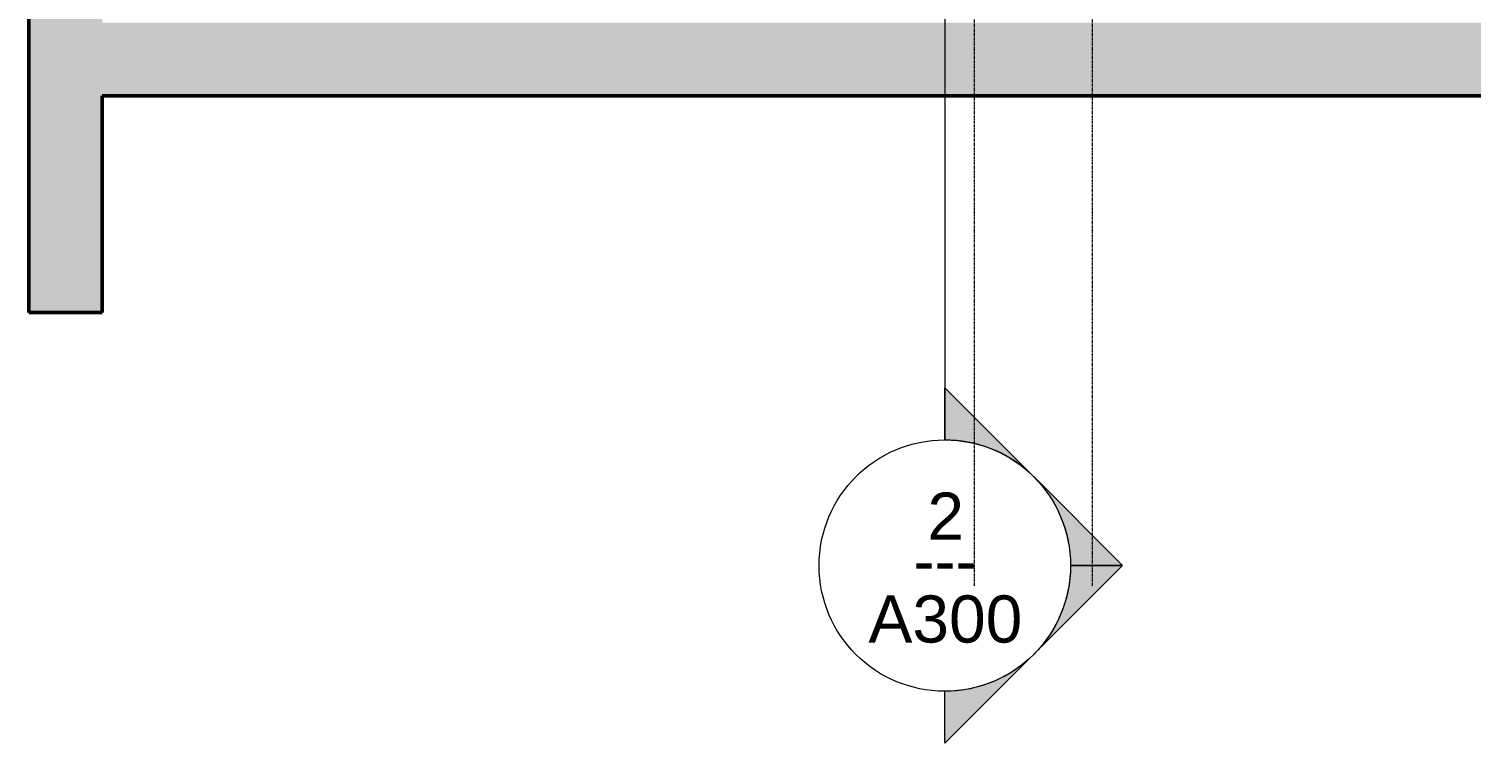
# Model space of a CAD drawing. Header units: inches. Extents: x 12491 to 15223, y 922 to 3433.
# Drawn here: x 13703 to 13978.3, y 1819.9 to 1956.3 of the extents above; entities that cross this region are included whole.
import ezdxf

# ---------------------------------------------------------------- set-up
doc = ezdxf.new("R2010")
doc.units = ezdxf.units.IN
doc.header["$MEASUREMENT"] = 0
doc.linetypes.add('Grid Line 1_2_', pattern=[0.875, 0.5, -0.125, 0.125, -0.125])
for name, color, linetype, lineweight in [('A-WALL-2', 113, 'Continuous', 50), ('G-ANNO-SYMB', 111, 'Continuous', 9), ('S-GRID-1', 1, 'Grid Line 1_2_', 9)]:
    doc.layers.add(name, color=color, linetype=linetype, lineweight=lineweight)
doc.layers.add('A-WALL-PATT-3', color=135, linetype='Continuous', lineweight=13, transparency=0.4)
doc.styles.add('Arial_1', font='arial.ttf', dxfattribs={"height": 9})
doc.styles.add('Century Gothic_1', font='ufonts.com_century-gothic.ttf', dxfattribs={"height": 9})

# ---------------------------------------------------------------- blocks, each defined once
blk = doc.blocks.new('Section - Section Head - Filled-22785-DEMO _ NEW PLAN SUPERIMPOSED - 1ST FLOOR')
at = {"layer": 'G-ANNO-SYMB'}
h = blk.add_hatch(color=256, dxfattribs=at)
edge = h.paths.add_edge_path(flags=0)
edge.add_line((-0.4268, 0.1768), (-0.25, 0.3536))
edge.add_line((-0.25, 0.3536), (-0.25, 0.25))
edge.add_arc((-0.25, 0), 0.25, 90, 135)
h = blk.add_hatch(color=256, dxfattribs=at)
edge = h.paths.add_edge_path(flags=0)
edge.add_arc((-0.25, 0), 0.25, 45, 90)
edge.add_line((-0.25, 0.25), (-0.25, 0.3536))
edge.add_line((-0.25, 0.3536), (-0.0732, 0.1768))
h = blk.add_hatch(color=256, dxfattribs=at)
edge = h.paths.add_edge_path(flags=0)
edge.add_arc((-0.25, 0), 0.2503, 137.9216, 180)
edge.add_line((-0.5003, 0), (-0.6036, 0))
edge.add_line((-0.6036, 0), (-0.4358, 0.1678))
h = blk.add_hatch(color=256, dxfattribs=at)
edge = h.paths.add_edge_path(flags=0)
edge.add_line((-0.0642, 0.1678), (0.1036, 0))
edge.add_line((0.1036, 0), (0.0003, 0))
edge.add_arc((-0.25, 0), 0.2503, 0, 42.0784)
for p, q in [((-0.25, 0.3536), (-0.4268, 0.1768)), ((-0.25, 0.25), (-0.25, 0.3536)), ((-0.0732, 0.1768), (-0.25, 0.3536)), ((-0.25, 0.3536), (-0.25, 0.25)), ((-0.4358, 0.1678), (-0.6036, 0)), ((0.1036, 0), (-0.0642, 0.1678)), ((-0.6036, 0), (-0.5003, 0)), ((0.0003, 0), (0.1036, 0))]:
    blk.add_line(p, q, dxfattribs=at)
for centre, radius, start, end in [((-0.2503, 0), 0.25, 360, 180), ((-0.25, 0), 0.25, 90, 135), ((-0.25, 0), 0.25, 45, 90), ((-0.25, 0), 0.2503, 137.9216, 180), ((-0.25, 0), 0.2503, 0, 42.0784), ((-0.2503, 0), 0.25, 180, 360)]:
    blk.add_arc(centre, radius, start, end, dxfattribs=at)

msp = doc.modelspace()

# ---------------------------------------------------------------- hatches: boundary and pattern name
at = {"layer": 'A-WALL-PATT-3'}
h = msp.add_hatch(color=256, dxfattribs=at)
h.paths.add_polyline_path([(13702.962, 1902.116), (13716.962, 1902.116), (13716.962, 2148.237), (13702.962, 2148.237), (13702.962, 2041.464)], flags=0)
h.paths.add_polyline_path([(13702.962, 2228.093), (13716.962, 2228.093), (13716.962, 2418.213), (13702.962, 2418.213), (13702.962, 2342.767)], flags=0)
msp.add_hatch(color=256, dxfattribs=at).paths.add_polyline_path([(13716.962, 1943.463), (14412.462, 1943.463), (14412.462, 1957.463), (13716.962, 1957.463)], flags=0)

# ---------------------------------------------------------------- linework, layer by layer
at = {"layer": 'A-WALL-2'}
for p, q in [((13702.962, 2148.237), (13702.962, 1902.116)), ((13716.962, 1902.116), (13716.962, 1943.463)), ((13716.962, 1943.463), (14423.462, 1943.463)), ((13702.962, 1902.116), (13716.962, 1902.116))]:
    msp.add_line(p, q, dxfattribs=at)
at = {"layer": 'G-ANNO-SYMB'}
msp.add_line((13877.788, 2464.778), (13877.788, 1877.809), dxfattribs=at)
at = {"layer": 'S-GRID-1'}
for p, q in [((13883.462, 1849.931), (13883.462, 2518.327)), ((13905.962, 1849.931), (13905.962, 2518.327))]:
    msp.add_line(p, q, dxfattribs=at)

# ---------------------------------------------------------------- block references
at = {"layer": 'G-ANNO-SYMB', "extrusion": (0, 0, -1), "xscale": 95.99999999999994, "yscale": 95.99999999999994, "zscale": 95.99999999999994, "rotation": 90.00000000000034}
msp.add_blockref('Section - Section Head - Filled-22785-DEMO _ NEW PLAN SUPERIMPOSED - 1ST FLOOR', (-13877.788, 1877.809), dxfattribs=at)

# ---------------------------------------------------------------- texts
at = {"layer": 'G-ANNO-SYMB', "char_height": 9, "attachment_point": 1}
for s, insert, width, style in [('2', (13874.467, 1867.717), 8.484, 'Arial_1'), ('---', (13871.816, 1859.211), 15.453, 'Century Gothic_1'), ('A300', (13863.223, 1848.081), 35.754, 'Arial_1')]:
    msp.add_mtext(s, dxfattribs=dict(at, insert=insert, width=width, style=style))

doc.saveas('drawing.dxf')
